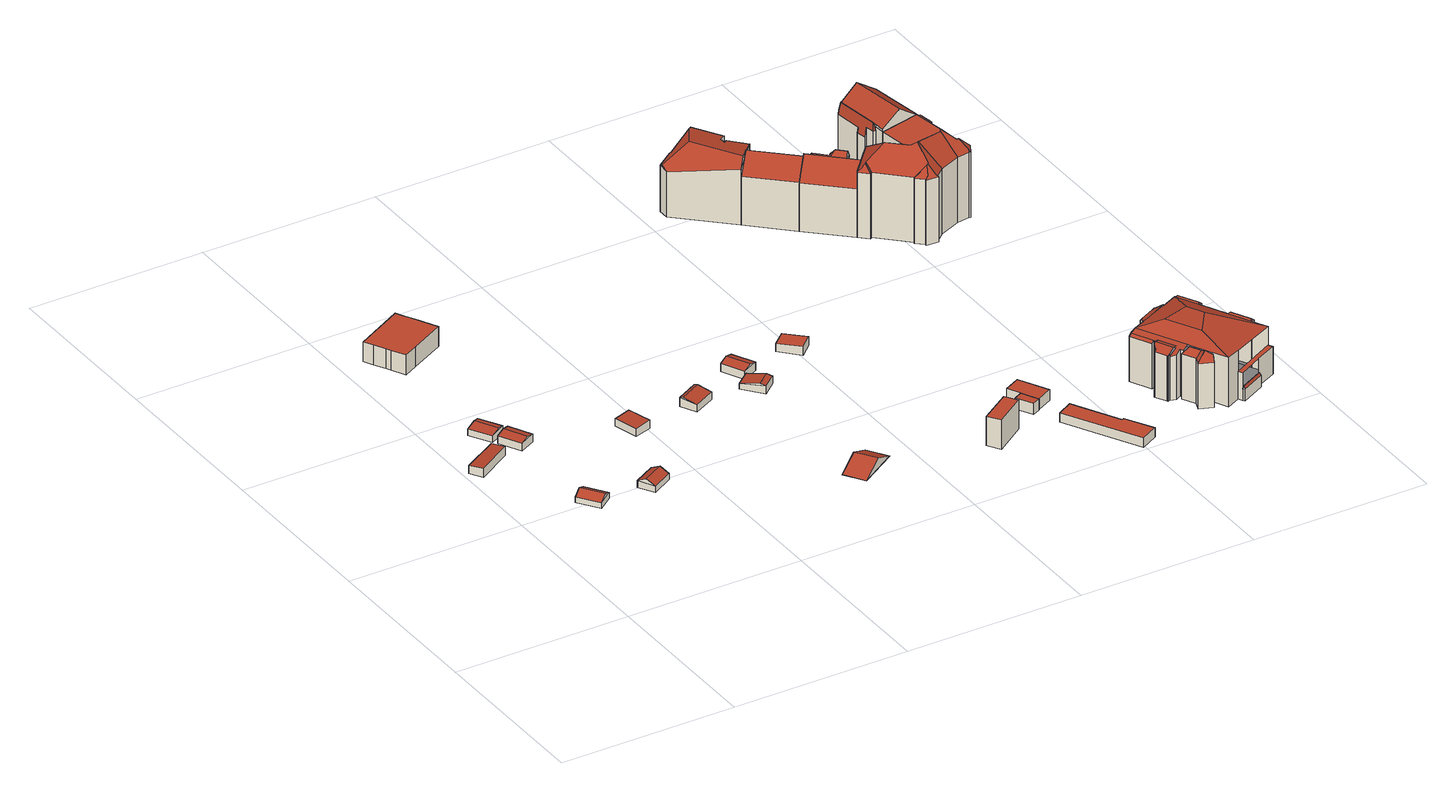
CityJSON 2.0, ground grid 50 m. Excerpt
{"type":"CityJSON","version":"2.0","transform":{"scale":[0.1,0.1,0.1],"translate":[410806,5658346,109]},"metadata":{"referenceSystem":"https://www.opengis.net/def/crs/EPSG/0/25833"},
"CityObjects":{
"building1":{"type":"Building","attributes":{"Dachtyp_tdc":"tdcPolyFlatRoof","Gemeindeschluessel":14612000,"Dachneigung":4.44,"QualitaetDacherkennung":50,"Geometrietyp2DReferenz":"3000","measuredHeight":2.64,"function":"31001_9998","roofType":"2100"},"geometry":[{"type":"Solid","lod":"2","boundaries":[[[[0,1,2,3]],[[1,4,5,2]],[[4,6,7,5]],[[4,1,0,6]],[[7,3,2,5]],[[6,0,3,7]]]],"semantics":{"surfaces":[{"type":"WallSurface"},{"type":"RoofSurface"},{"type":"GroundSurface"}],"values":[[0,0,0,1,2,0]]}}]},
"building2":{"type":"Building","attributes":{"Dachtyp_tdc":"tdcGableRoof","Gemeindeschluessel":14612000,"Dachneigung":26.88,"QualitaetDacherkennung":78,"Geometrietyp2DReferenz":"3000","measuredHeight":2.94,"function":"31001_9998","roofType":"3100"},"geometry":[{"type":"Solid","lod":"2","boundaries":[[[[8,9,10,11]],[[9,12,13,10]],[[12,14,15,13]],[[14,8,11,15]],[[12,9,16]],[[8,14,17]],[[9,8,17,16]],[[14,12,16,17]],[[11,10,13,15]]]],"semantics":{"surfaces":[{"type":"WallSurface"},{"type":"RoofSurface"},{"type":"GroundSurface"}],"values":[[0,0,0,0,0,0,1,1,2]]}}]},
"building3":{"type":"Building","attributes":{"Dachtyp_tdc":"tdcGableRoof","Gemeindeschluessel":14612000,"Dachneigung":10.02,"QualitaetDacherkennung":79,"Geometrietyp2DReferenz":"3000","measuredHeight":2.46,"function":"31001_9998","roofType":"3100"},"geometry":[{"type":"Solid","lod":"2","boundaries":[[[[18,19,20,21]],[[19,22,23,20]],[[22,24,25,23]],[[24,18,21,25]],[[22,19,26]],[[18,24,27]],[[19,18,27,26]],[[24,22,26,27]],[[21,20,23,25]]]],"semantics":{"surfaces":[{"type":"WallSurface"},{"type":"RoofSurface"},{"type":"GroundSurface"}],"values":[[0,0,0,0,0,0,1,1,2]]}}]},
"building4":{"type":"Building","attributes":{"Dachtyp_tdc":"tdcGableRoof","Gemeindeschluessel":14612000,"Dachneigung":11.37,"QualitaetDacherkennung":79,"Geometrietyp2DReferenz":"3000","measuredHeight":2.77,"function":"31001_9998","roofType":"3100"},"geometry":[{"type":"Solid","lod":"2","boundaries":[[[[28,29,30,31]],[[29,32,33,30]],[[32,34,35,33]],[[34,28,31,35]],[[32,29,36]],[[28,34,37]],[[29,28,37,36]],[[34,32,36,37]],[[31,30,33,35]]]],"semantics":{"surfaces":[{"type":"WallSurface"},{"type":"RoofSurface"},{"type":"GroundSurface"}],"values":[[0,0,0,0,0,0,1,1,2]]}}]},
"building5":{"type":"Building","attributes":{"Dachtyp_tdc":"tdcGableRoof","Gemeindeschluessel":14612000,"Dachneigung":27.26,"QualitaetDacherkennung":64,"Geometrietyp2DReferenz":"3000","measuredHeight":3.13,"function":"31001_9998","roofType":"3100"},"geometry":[{"type":"Solid","lod":"2","boundaries":[[[[38,39,40,41]],[[39,42,43,40]],[[42,44,45,43]],[[44,38,41,45]],[[42,39,46]],[[38,44,47]],[[39,38,47,46]],[[44,42,46,47]],[[41,40,43,45]]]],"semantics":{"surfaces":[{"type":"WallSurface"},{"type":"RoofSurface"},{"type":"GroundSurface"}],"values":[[0,0,0,0,0,0,1,1,2]]}}]},
"building6":{"type":"Building","attributes":{"Dachtyp_tdc":"tdcPolyFlatRoof","Gemeindeschluessel":14612000,"Dachneigung":0,"QualitaetDacherkennung":83,"Geometrietyp2DReferenz":"3000","measuredHeight":5.65,"function":"31001_2000","roofType":"1000"},"geometry":[{"type":"Solid","lod":"2","boundaries":[[[[48,49,50,51]],[[49,52,53,50]],[[52,54,55,53]],[[54,56,57,55]],[[56,58,59,57]],[[58,60,61,59]],[[60,62,63,61]],[[62,64,65,63]],[[64,66,67,65]],[[66,68,69,67]],[[68,70,71,69]],[[70,48,51,71]],[[70,68,66,64,62,60,58,56,54,52,49,48]],[[51,50,53,55,57,59,61,63,65,67,69,71]]]],"semantics":{"surfaces":[{"type":"WallSurface"},{"type":"RoofSurface"},{"type":"GroundSurface"}],"values":[[0,0,0,0,0,0,0,0,0,0,0,0,1,2]]}}]},
"building7":{"type":"Building","attributes":{"Dachtyp_tdc":"tdcPolyFlatRoof","Gemeindeschluessel":14612000,"Dachneigung":3.34,"QualitaetDacherkennung":76,"Geometrietyp2DReferenz":"3000","measuredHeight":2.49,"function":"31001_9998","roofType":"2100"},"geometry":[{"type":"Solid","lod":"2","boundaries":[[[[72,73,74,75]],[[73,76,77,74]],[[76,78,79,77]],[[78,72,75,79]],[[78,76,73,72]],[[75,74,77,79]]]],"semantics":{"surfaces":[{"type":"WallSurface"},{"type":"RoofSurface"},{"type":"GroundSurface"}],"values":[[0,0,0,0,1,2]]}}]},
"building8":{"type":"Building","attributes":{"Dachtyp_tdc":"tdcGableRoof","Gemeindeschluessel":14612000,"Dachneigung":11.48,"QualitaetDacherkennung":45,"Geometrietyp2DReferenz":"3000","measuredHeight":2.94,"function":"31001_9998","roofType":"3100"},"geometry":[{"type":"Solid","lod":"2","boundaries":[[[[80,81,82,83]],[[81,84,85,82]],[[84,86,87,85]],[[81,80,88]],[[86,84,89]],[[80,86,89,88]],[[84,81,88,89]],[[87,83,82,85]],[[86,80,83,87]]]],"semantics":{"surfaces":[{"type":"WallSurface"},{"type":"RoofSurface"},{"type":"GroundSurface"}],"values":[[0,0,0,0,0,1,1,2,0]]}}]},
"building9":{"type":"Building","attributes":{"Gemeindeschluessel":14612000,"Dachneigung":65.24,"Dachorientierung":-32.26,"MittlereTraufHoehe":109.58,"QualitaetDacherkennung":35,"ObjektHoehe":3.06,"BodenHoehe":109.5,"Geometrietyp2DReferenz":"3000","AbsoluteHoehe":112.56,"Dachflaeche":95.64,"measuredHeight":3.06,"function":"31001_9998","roofType":"3100","storeysAboveGround":1},"geometry":[{"type":"MultiSurface","lod":"2","boundaries":[[[90,91,92,93]],[[91,94,95,92]],[[94,96,97,95]],[[96,90,93,97]],[[94,91,98]],[[90,96,99]],[[91,90,99,98]],[[96,94,98,99]],[[93,92,95,97]]],"semantics":{"surfaces":[{"type":"WallSurface"},{"type":"RoofSurface"},{"type":"GroundSurface"}],"values":[0,0,0,0,0,0,1,1,2]}}]},
"building10":{"type":"Building","attributes":{"Dachtyp_tdc":"tdcGableRoof","Gemeindeschluessel":14612000,"Dachneigung":10.23,"QualitaetDacherkennung":67,"Geometrietyp2DReferenz":"3000","measuredHeight":2.62,"function":"31001_9998","roofType":"3100"},"geometry":[{"type":"Solid","lod":"2","boundaries":[[[[100,101,102,103]],[[101,104,105,102]],[[104,106,107,105]],[[106,100,103,107]],[[104,101,108]],[[100,106,109]],[[101,100,109,108]],[[106,104,108,109]],[[103,102,105,107]]]],"semantics":{"surfaces":[{"type":"WallSurface"},{"type":"RoofSurface"},{"type":"GroundSurface"}],"values":[[0,0,0,0,0,0,1,1,2]]}}]},
"building11":{"type":"Building","attributes":{"Dachtyp_tdc":"tdcGableRoof","Gemeindeschluessel":14612000,"Dachneigung":17.33,"QualitaetDacherkennung":81,"Geometrietyp2DReferenz":"3000","measuredHeight":3.19,"function":"31001_9998","roofType":"3100"},"geometry":[{"type":"Solid","lod":"2","boundaries":[[[[110,111,112,113]],[[111,114,115,112]],[[114,116,117,115]],[[116,110,113,117]],[[114,111,118]],[[110,116,119]],[[111,110,119,118]],[[116,114,118,119]],[[113,112,115,117]]]],"semantics":{"surfaces":[{"type":"WallSurface"},{"type":"RoofSurface"},{"type":"GroundSurface"}],"values":[[0,0,0,0,0,0,1,1,2]]}}]},
"building12":{"type":"Building","attributes":{"Dachtyp_tdc":"tdcPolyFlatRoof","Gemeindeschluessel":14612000,"Dachneigung":2.75,"QualitaetDacherkennung":67,"Geometrietyp2DReferenz":"3000","measuredHeight":2.59,"function":"31001_9998","roofType":"2100"},"geometry":[{"type":"Solid","lod":"2","boundaries":[[[[120,121,122,123]],[[121,124,125,122]],[[124,126,127,125]],[[126,120,123,127]],[[126,124,121,120]],[[123,122,125,127]]]],"semantics":{"surfaces":[{"type":"WallSurface"},{"type":"RoofSurface"},{"type":"GroundSurface"}],"values":[[0,0,0,0,1,2]]}}]},
"building13":{"type":"Building","attributes":{"Gemeindeschluessel":14612000,"Dachorientierung":0,"MittlereTraufHoehe":118.06,"ObjektHoehe":8.38,"BodenHoehe":109.68,"Geometrietyp2DReferenz":"3000","BezugspunktDach":"2000","AbsoluteHoehe":118.06,"Dachflaeche":43,"measuredHeight":8.38,"function":"31001_9998","storeysAboveGround":3},"geometry":[{"type":"MultiSurface","lod":"2","boundaries":[[[128,129,130,131]],[[131,130,132,133]],[[130,129,134,132]],[[129,128,135,134]],[[128,131,133,135]],[[133,132,134,135]]],"semantics":{"surfaces":[{"type":"RoofSurface"},{"type":"WallSurface"},{"type":"GroundSurface"}],"values":[0,1,1,1,1,2]}}]},
"building14":{"type":"Building","attributes":{"Gemeindeschluessel":14612000,"Dachneigung":90,"Dachorientierung":0,"MittlereTraufHoehe":112.79,"QualitaetDacherkennung":66,"ObjektHoehe":3.14,"BodenHoehe":109.65,"Geometrietyp2DReferenz":"3000","AbsoluteHoehe":112.79,"Dachflaeche":13.34,"measuredHeight":3.14,"function":"31001_9998","roofType":"1000","storeysAboveGround":1},"geometry":[{"type":"MultiSurface","lod":"2","boundaries":[[[136,137,138,139]],[[137,140,141,138]],[[140,142,143,141]],[[142,136,139,143]],[[142,140,137,136]],[[139,138,141,143]]],"semantics":{"surfaces":[{"type":"WallSurface"},{"type":"RoofSurface"},{"type":"GroundSurface"}],"values":[0,0,0,0,1,2]}}]},
"building15":{"type":"Building","attributes":{"Gemeindeschluessel":14612000,"Dachneigung":90,"Dachorientierung":0,"MittlereTraufHoehe":112.79,"QualitaetDacherkennung":100,"ObjektHoehe":3.07,"BodenHoehe":109.72,"Geometrietyp2DReferenz":"3000","AbsoluteHoehe":112.79,"Dachflaeche":47.76,"measuredHeight":3.07,"function":"31001_9998","roofType":"1000","storeysAboveGround":1},"geometry":[{"type":"MultiSurface","lod":"2","boundaries":[[[144,145,146,147]],[[145,148,149,146]],[[148,140,150,149]],[[140,137,151,150]],[[137,152,153,151]],[[152,144,147,153]],[[152,137,140,148,145,144]],[[147,146,149,150,151,153]]],"semantics":{"surfaces":[{"type":"WallSurface"},{"type":"RoofSurface"},{"type":"GroundSurface"}],"values":[0,0,0,0,0,0,1,2]}}]},
"building16":{"type":"Building","attributes":{"Gemeindeschluessel":14612000,"Dachneigung":90,"Dachorientierung":0,"MittlereTraufHoehe":111.85,"QualitaetDacherkennung":98,"ObjektHoehe":2.61,"BodenHoehe":109.24,"Geometrietyp2DReferenz":"3000","AbsoluteHoehe":111.85,"Dachflaeche":122.74,"measuredHeight":2.61,"function":"31001_9998","roofType":"1000","storeysAboveGround":1},"geometry":[{"type":"MultiSurface","lod":"2","boundaries":[[[154,155,156,157]],[[155,158,159,156]],[[158,160,161,159]],[[160,162,163,161]],[[162,164,165,163]],[[164,154,157,165]],[[164,162,160,158,155,154]],[[157,156,159,161,163,165]]],"semantics":{"surfaces":[{"type":"WallSurface"},{"type":"RoofSurface"},{"type":"GroundSurface"}],"values":[0,0,0,0,0,0,1,2]}}]},
"building17":{"type":"Building","attributes":{"Dachtyp_tdc":"tdcFreeFormRoof","Gemeindeschluessel":14612000,"Dachneigung":12.07,"QualitaetDacherkennung":16,"Geometrietyp2DReferenz":"3000","measuredHeight":17.92,"function":"31001_9998","roofType":"5000"},"geometry":[{"type":"Solid","lod":"2","boundaries":[[[[166,167,168,169]],[[167,170,171,168]],[[170,172,173,171]],[[172,174,175,173]],[[174,176,177,175]],[[176,178,179,177]],[[178,180,181,179]],[[180,182,183,181]],[[182,184,185,183]],[[184,186,187,185]],[[186,166,169,187]],[[188,189,174,172,170,190]],[[166,191,188,190,167]],[[186,184,182,180,178,176,189,188,191]],[[170,167,190]],[[176,174,189]],[[166,186,191]],[[169,168,171,173,175,177,179,181,183,185,187]]]],"semantics":{"surfaces":[{"type":"WallSurface"},{"type":"RoofSurface"},{"type":"GroundSurface"}],"values":[[0,0,0,0,0,0,0,0,0,0,0,1,1,1,0,0,0,2]]}}]},
"building18":{"type":"Building","attributes":{"Dachtyp_tdc":"tdcFreeFormRoof","Gemeindeschluessel":14612000,"Dachneigung":37.7,"QualitaetDacherkennung":56,"Geometrietyp2DReferenz":"3000","measuredHeight":17.71,"function":"31001_9998","roofType":"5000"},"geometry":[{"type":"Solid","lod":"2","boundaries":[[[[192,193,169,194]],[[193,195,187,169]],[[195,196,197,187]],[[196,198,199,197]],[[198,200,201,199]],[[200,202,203,201]],[[202,204,205,203]],[[204,192,194,205]],[[204,202,200,198,196,195,206,207]],[[192,207,206,193]],[[192,204,207]],[[195,193,206]],[[194,169,187,197,199,201,203,205]]]],"semantics":{"surfaces":[{"type":"WallSurface"},{"type":"RoofSurface"},{"type":"GroundSurface"}],"values":[[0,0,0,0,0,0,0,0,1,1,0,0,2]]}}]},
"building19":{"type":"Building","attributes":{"Gemeindeschluessel":14612000,"Geometrietyp2DReferenz":"3000","function":"31001_9998","roofType":"9999"},"children":["building19-1","building19-2"]},
"building19-1":{"type":"BuildingPart","attributes":{"Dachtyp_tdc":"tdcGableRoof","Dachneigung":31.77,"QualitaetDacherkennung":55,"Geometrietyp2DReferenz":"3000","measuredHeight":18.2,"roofType":"3100"},"parents":["building19"],"geometry":[{"type":"MultiSurface","lod":"2","boundaries":[[[208,209,210,211,212]],[[209,213,214,210]],[[213,215,194,214]],[[215,216,217,218,194]],[[219,220,221,222,223]],[[215,213,223,222]],[[209,219,223,213]],[[216,221,220,208]],[[215,222,221,216]],[[208,220,219,209]],[[211,210,214,194,218]]],"semantics":{"surfaces":[{"type":"WallSurface"},{"type":"RoofSurface"},{"type":"GroundSurface"}],"values":[0,0,0,0,1,1,0,0,0,0,2]}}]},
"building19-2":{"type":"BuildingPart","attributes":{"Dachtyp_tdc":"tdcFreeFormRoof","Dachneigung":53.06,"QualitaetDacherkennung":21,"Geometrietyp2DReferenz":"3000","measuredHeight":16.13,"roofType":"5000"},"parents":["building19"],"geometry":[{"type":"MultiSurface","lod":"2","boundaries":[[[217,224,205,218]],[[224,225,203,205]],[[225,226,227,203]],[[226,228,229,227]],[[228,230,231,229]],[[230,212,211,231]],[[232,233,230,228]],[[234,232,228,226]],[[235,236,234,226,225]],[[235,225,224]],[[236,235,224,217]],[[233,232,234,236,217,212]],[[233,212,230]],[[211,218,205,203,227,229,231]]],"semantics":{"surfaces":[{"type":"WallSurface"},{"type":"RoofSurface"},{"type":"GroundSurface"}],"values":[0,0,0,0,0,0,1,1,1,1,1,1,0,2]}}]},
"building20":{"type":"Building","attributes":{"Gemeindeschluessel":14612000,"Geometrietyp2DReferenz":"3000","function":"31001_9998","roofType":"9999"},"children":["building20-1","building20-2","building20-3","building20-4","building20-5","building20-6","building20-7","building20-8","building20-9","building20-10","building20-11"]},
"building20-1":{"type":"BuildingPart","attributes":{"Dachtyp_tdc":"tdcPolyFlatRoof","Dachneigung":5.43,"QualitaetDacherkennung":44,"Geometrietyp2DReferenz":"3000","measuredHeight":8.51,"roofType":"2100"},"parents":["building20"],"geometry":[{"type":"MultiSurface","lod":"2","boundaries":[[[237,238,239,240]],[[238,241,242,239]],[[241,243,244,242]],[[243,245,246,244]],[[245,247,248,246]],[[247,245,243,241,238,237]],[[239,242,244,246,248,240]]],"semantics":{"surfaces":[{"type":"WallSurface"},{"type":"RoofSurface"},{"type":"GroundSurface"}],"values":[0,0,0,0,0,1,2]}}]},
"building20-2":{"type":"BuildingPart","attributes":{"Dachtyp_tdc":"tdcGableRoof","Dachneigung":28.52,"QualitaetDacherkennung":33,"Geometrietyp2DReferenz":"3000","measuredHeight":14.43,"roofType":"3100"},"parents":["building20"],"geometry":[{"type":"MultiSurface","lod":"2","boundaries":[[[249,250,251,252]],[[250,253,254,251]],[[253,255,256,254]],[[255,257,258,256]],[[257,259,260,258]],[[259,261,262,260]],[[261,263,264,262]],[[263,265,266,264]],[[265,267,268,266]],[[267,269,270,268]],[[269,271,272,273,270]],[[269,267,265,263,261,259,257,255,253,250,249,274]],[[274,275,271,269]],[[276,251,254,256,258,260,262,264,266,268,270,273,277]]],"semantics":{"surfaces":[{"type":"WallSurface"},{"type":"RoofSurface"},{"type":"GroundSurface"}],"values":[0,0,0,0,0,0,0,0,0,0,0,1,1,2]}}]},
"building20-3":{"type":"BuildingPart","attributes":{"Dachtyp_tdc":"tdcFreeFormRoof","Dachneigung":50.77,"QualitaetDacherkennung":18,"Geometrietyp2DReferenz":"3000","measuredHeight":15.49,"roofType":"5000"},"parents":["building20"],"geometry":[{"type":"MultiSurface","lod":"2","boundaries":[[[278,279,280,281]],[[279,282,283,280]],[[282,284,285,283]],[[284,286,287,285]],[[288,289,286,284]],[[290,288,284,282]],[[291,290,282,279]],[[291,279,278]],[[289,288,290,291,278,292]],[[289,292,293,286]],[[294,281,280,283,285,287,295]]],"semantics":{"surfaces":[{"type":"WallSurface"},{"type":"RoofSurface"},{"type":"GroundSurface"}],"values":[0,0,0,0,1,1,1,0,1,1,2]}}]},
"building20-4":{"type":"BuildingPart","attributes":{"Dachtyp_tdc":"tdcFreeFormRoof","Dachneigung":45.04,"QualitaetDacherkennung":32,"Geometrietyp2DReferenz":"3000","measuredHeight":13.59,"roofType":"5000"},"parents":["building20"],"geometry":[{"type":"MultiSurface","lod":"2","boundaries":[[[296,297,298,299]],[[300,301,302,303]],[[301,296,299,302]],[[304,297,296]],[[305,304,296,301]],[[301,306,305]],[[306,300,297,304,305]],[[306,301,300]],[[299,298,303,302]]],"semantics":{"surfaces":[{"type":"WallSurface"},{"type":"RoofSurface"},{"type":"GroundSurface"}],"values":[0,0,0,1,1,1,1,0,2]}}]},
"building20-5":{"type":"BuildingPart","attributes":{"Dachtyp_tdc":"tdcPolyFlatRoof","Dachneigung":28.94,"QualitaetDacherkennung":41,"Geometrietyp2DReferenz":"3000","measuredHeight":13.59,"roofType":"2100"},"parents":["building20"],"geometry":[{"type":"MultiSurface","lod":"2","boundaries":[[[307,308,309,310]],[[308,311,312,309]],[[311,313,314,312]],[[313,311,308,307]],[[310,309,312,314]]],"semantics":{"surfaces":[{"type":"WallSurface"},{"type":"RoofSurface"},{"type":"GroundSurface"}],"values":[0,0,0,1,2]}}]},
"building20-6":{"type":"BuildingPart","attributes":{"Dachtyp_tdc":"tdcPolyFlatRoof","Dachneigung":18.51,"QualitaetDacherkennung":40,"Geometrietyp2DReferenz":"3000","measuredHeight":14.23,"roofType":"2100"},"parents":["building20"],"geometry":[{"type":"MultiSurface","lod":"2","boundaries":[[[272,307,310,273]],[[315,316,314,313]],[[317,318,319,295,293]],[[318,320,321,319]],[[320,252,251,321]],[[252,320,318,317,322,315,313,307,272,323,324]],[[277,273,310,314,316,294,295,319,321,251,276]]],"semantics":{"surfaces":[{"type":"WallSurface"},{"type":"RoofSurface"},{"type":"GroundSurface"}],"values":[0,0,0,0,0,1,2]}}]},
"building20-7":{"type":"BuildingPart","attributes":{"Dachtyp_tdc":"tdcPolyFlatRoof","Dachneigung":0,"QualitaetDacherkennung":27,"Geometrietyp2DReferenz":"3000","measuredHeight":7.94,"roofType":"1000"},"parents":["building20"],"geometry":[{"type":"MultiSurface","lod":"2","boundaries":[[[325,326,327,328,329]],[[330,331,332,333]],[[331,334,335,336,332]],[[331,330,326,325,334]],[[336,328,327,333,332]]],"semantics":{"surfaces":[{"type":"WallSurface"},{"type":"RoofSurface"},{"type":"GroundSurface"}],"values":[0,0,0,1,2]}}]},
"building20-8":{"type":"BuildingPart","attributes":{"Dachtyp_tdc":"tdcFreeFormRoof","Dachneigung":45.58,"QualitaetDacherkennung":27,"Geometrietyp2DReferenz":"3000","measuredHeight":13.67,"roofType":"5000"},"parents":["building20"],"geometry":[{"type":"MultiSurface","lod":"2","boundaries":[[[337,338,339,340]],[[338,341,342,339]],[[343,341,338]],[[344,343,338,337]],[[344,337,345,346]],[[343,344,346,341]],[[347,348,340,339,342]]],"semantics":{"surfaces":[{"type":"WallSurface"},{"type":"RoofSurface"},{"type":"GroundSurface"}],"values":[0,0,1,1,1,1,2]}}]},
"building20-9":{"type":"BuildingPart","attributes":{"Dachtyp_tdc":"tdcPolyFlatRoof","Dachneigung":27.37,"QualitaetDacherkennung":46,"Geometrietyp2DReferenz":"3000","measuredHeight":13.93,"roofType":"2100"},"parents":["building20"],"geometry":[{"type":"MultiSurface","lod":"2","boundaries":[[[349,350,351,352]],[[350,353,240,351]],[[353,237,240]],[[354,248,247]],[[354,355,356,248]],[[355,357,358,356]],[[357,359,360,358]],[[359,361,362,363,360]],[[364,349,352,365]],[[364,366,361,359,357,355,354,353,350,349]],[[352,351,240,248,356,358,360,363,365]]],"semantics":{"surfaces":[{"type":"WallSurface"},{"type":"RoofSurface"},{"type":"GroundSurface"}],"values":[0,0,0,0,0,0,0,0,0,1,2]}}]},
"building20-10":{"type":"BuildingPart","attributes":{"Dachtyp_tdc":"tdcCutTentRoof","Dachneigung":14.1,"QualitaetDacherkennung":40,"Geometrietyp2DReferenz":"3000","measuredHeight":17.02,"roofType":"9999"},"parents":["building20"],"geometry":[{"type":"MultiSurface","lod":"2","boundaries":[[[362,367,368,363]],[[367,369,303,368]],[[369,300,303]],[[370,371,345,348,298,297]],[[372,342,341]],[[372,373,333,342]],[[373,330,333]],[[374,375,376,327,326]],[[375,377,278,281,376]],[[315,378,365,316]],[[378,364,365]],[[373,372,379,371,370,369,380,381]],[[375,374,373,381,382]],[[315,322,377,375,382,383]],[[369,367,362,366,378,315,383,380]],[[383,382,381,380]],[[363,368,303,298,348,347,342,333,327,376,281,294,316,365]]],"semantics":{"surfaces":[{"type":"WallSurface"},{"type":"RoofSurface"},{"type":"GroundSurface"}],"values":[0,0,0,0,0,0,0,0,0,0,0,1,1,1,1,1,2]}}]},
"building20-11":{"type":"BuildingPart","attributes":{"Dachtyp_tdc":"tdcFreeFormRoof","Dachneigung":68.03,"QualitaetDacherkennung":25,"Geometrietyp2DReferenz":"3000","measuredHeight":4.2,"roofType":"5000"},"parents":["building20"],"geometry":[{"type":"MultiSurface","lod":"2","boundaries":[[[335,384,385,336]],[[384,386,387,385]],[[386,329,328,387]],[[388,329,386]],[[389,388,386,384]],[[389,384,335]],[[388,389,335,329]],[[336,385,387,328]]],"semantics":{"surfaces":[{"type":"WallSurface"},{"type":"RoofSurface"},{"type":"GroundSurface"}],"values":[0,0,0,0,1,1,1,2]}}]},
"building21":{"type":"Building","attributes":{"Dachtyp_tdc":"tdcFreeFormRoof","Gemeindeschluessel":14612000,"Dachneigung":43.8,"QualitaetDacherkennung":11,"Geometrietyp2DReferenz":"3000","measuredHeight":24.99,"function":"31001_9998","roofType":"5000"},"geometry":[{"type":"Solid","lod":"2","boundaries":[[[[390,391,392,393]],[[391,394,395,392]],[[394,396,397,395]],[[396,398,399,397]],[[398,400,401,399]],[[400,402,403,401]],[[402,404,405,403]],[[404,406,407,405]],[[406,408,409,407]],[[408,410,411,409]],[[410,412,413,411]],[[412,414,415,413]],[[414,416,417,415]],[[416,418,419,417]],[[418,420,421,419]],[[420,422,423,421]],[[422,424,425,423]],[[424,426,427,425]],[[426,428,429,427]],[[428,430,431,429]],[[430,432,433,431]],[[432,434,435,433]],[[434,436,437,435]],[[436,438,439,437]],[[438,390,393,439]],[[440,441,438,436]],[[442,443,444,445,440,436,434]],[[446,447,442,434,432]],[[448,446,432,430]],[[448,430,428]],[[449,447,446,448,428,426]],[[449,426,424]],[[450,443,442,447,449,424,422]],[[451,452,450,422,420]],[[453,454,455,456,451,420,418]],[[453,418,416]],[[457,454,453,416,414]],[[457,414,412]],[[455,454,457,412,410]],[[458,459,456,455,410,408]],[[460,458,408,406]],[[461,460,406,404]],[[461,404,402]],[[459,458,460,461,402,400]],[[452,451,456,459,400,398]],[[444,443,450,452,398,396]],[[445,444,396,394]],[[462,441,440,445,394,391]],[[462,391,390]],[[441,462,390,438]],[[393,392,395,397,399,401,403,405,407,409,411,413,415,417,419,421,423,425,427,429,431,433,435,437,439]]]],"semantics":{"surfaces":[{"type":"WallSurface"},{"type":"RoofSurface"},{"type":"GroundSurface"}],"values":[[0,0,0,0,0,0,0,0,0,0,0,0,0,0,0,0,0,0,0,0,0,0,0,0,0,1,1,1,1,1,1,1,1,1,1,1,1,1,1,1,1,1,1,1,1,1,1,1,1,1,2]]}}]},
"building22":{"type":"Building","attributes":{"Gemeindeschluessel":14612000,"Geometrietyp2DReferenz":"3000","function":"31001_9998","roofType":"9999"},"children":["building22-1","building22-2"]},
"building22-1":{"type":"BuildingPart","attributes":{"Dachtyp_tdc":"tdcFreeFormRoof","Dachneigung":81.15,"QualitaetDacherkennung":39,"Geometrietyp2DReferenz":"3000","measuredHeight":20.04,"roofType":"5000"},"parents":["building22"],"geometry":[{"type":"MultiSurface","lod":"2","boundaries":[[[463,464,465,466,467,468,469,470,471]],[[472,473,464,463]],[[473,474,465,464]],[[474,475,466,465]],[[475,476,467,466]],[[477,478,469,468]],[[478,479,470,469]],[[479,480,471,470]],[[480,472,463,471]],[[478,477,481]],[[477,476,482,481]],[[476,475,482]],[[475,474,473,472,480,479,478,481,482]]],"semantics":{"surfaces":[{"type":"GroundSurface"},{"type":"WallSurface"},{"type":"RoofSurface"}],"values":[0,1,1,1,1,1,1,1,1,2,2,2,2]}}]},
"building22-2":{"type":"BuildingPart","attributes":{"Dachtyp_tdc":"tdcGableRoof","Dachneigung":35.38,"QualitaetDacherkennung":81,"Geometrietyp2DReferenz":"3000","measuredHeight":23.1,"roofType":"3100"},"parents":["building22"],"geometry":[{"type":"MultiSurface","lod":"2","boundaries":[[[483,484,485,486]],[[484,487,477,468,485]],[[488,489,490,467,476]],[[489,483,486,490]],[[489,491,492,483]],[[493,494,492,491,495]],[[488,495,491,489]],[[487,493,495,488]],[[484,494,493,487]],[[483,492,494,484]],[[486,485,468,467,490]]],"semantics":{"surfaces":[{"type":"WallSurface"},{"type":"RoofSurface"},{"type":"GroundSurface"}],"values":[0,0,0,0,1,1,0,0,0,0,2]}}]}
},
"vertices":[
[125,779,43],[25,719,43],[25,719,17],[125,779,17],[5,755,40],[5,755,17],[106,814,40],[106,814,17],
[197,530,35],[237,473,35],[237,473,18],[197,530,18],[197,443,34],[197,443,18],[156,500,34],[156,500,18],[217,458,47],[176,515,47],
[139,931,40],[173,870,40],[173,870,18],[139,931,18],[129,846,37],[129,846,18],[95,907,37],[95,907,18],[158,861,43],[124,923,43],
[171,774,40],[138,836,40],[138,836,18],[171,774,18],[182,860,41],[182,860,18],[215,797,41],[215,797,18],[162,849,46],[194,787,46],
[324,482,37],[385,516,37],[385,516,17],[324,482,17],[410,472,34],[410,472,17],[349,438,34],[349,438,17],[397,495,48],[336,461,48],
[95,1270,73],[89,1281,73],[89,1281,16],[95,1270,16],[72,1312,73],[72,1312,16],[58,1339,73],[58,1339,16],[196,1412,73],[196,1412,16],[208,1389,73],[208,1389,16],[215,1378,73],[215,1378,16],[227,1355,73],[227,1355,16],[233,1343,73],[233,1343,16],[254,1303,73],[254,1303,16],[156,1251,73],[156,1251,16],[116,1230,73],[116,1230,16],
[494,701,42],[446,687,39],[446,687,17],[494,701,17],[427,755,39],[427,755,17],[475,768,42],[475,768,17],
[674,784,43],[697,739,37],[697,739,16],[674,784,16],[635,707,37],[635,707,16],[612,751,43],[612,751,16],[678,775,46],[616,743,46],
[903,354,6],[939,297,6],[939,297,5],[903,354,5],[830,228,6],[830,228,5],[794,285,6],[794,285,5],[885,262,36],[849,319,36],
[779,744,33],[818,776,33],[818,776,17],[779,744,17],[862,722,39],[862,722,17],[823,690,39],[823,690,17],[852,734,43],[814,702,43],
[814,775,40],[783,838,40],[783,838,16],[814,775,16],[827,860,41],[827,860,16],[859,798,41],[859,798,16],[806,850,48],[838,787,48],
[985,881,39],[1032,830,42],[1032,830,16],[985,881,16],[995,796,42],[995,796,16],[948,848,39],[948,848,16],
[1189,179,91],[1275,237,91],[1252,271,91],[1166,213,91],[1252,271,7],[1166,213,7],[1275,237,7],[1189,179,7],
[1318,324,38],[1341,336,38],[1341,336,6],[1318,324,6],[1365,289,38],[1365,289,6],[1342,277,38],[1342,277,6],
[1353,388,38],[1367,395,38],[1367,395,7],[1353,388,7],[1410,312,38],[1410,312,7],[1365,289,7],[1341,336,7],[1322,372,38],[1322,372,7],
[1382,219,29],[1425,243,29],[1425,243,2],[1382,219,2],[1496,112,29],[1496,112,2],[1502,115,29],[1502,115,2],[1545,37,29],[1545,37,2],[1496,10,29],[1496,10,2],
[1189,1402,173],[1052,1530,143],[1052,1530,12],[1189,1402,12],[1053,1561,146],[1053,1561,12],[1096,1587,154],[1096,1587,12],[1098,1583,158],[1098,1583,12],[1188,1637,172],[1188,1637,12],[1236,1559,172],[1236,1559,12],[1216,1542,178],[1216,1542,12],[1215,1522,180],[1215,1522,12],[1225,1532,177],[1225,1532,12],[1268,1492,174],[1268,1492,12],[1132,1554,192],[1180,1632,174],[1053,1553,150],[1210,1426,192],
[1295,1303,153],[1189,1402,153],[1295,1303,12],[1268,1492,148],[1315,1447,148],[1315,1447,12],[1319,1451,144],[1319,1451,12],[1339,1450,134],[1339,1450,12],[1387,1404,135],[1387,1404,12],[1382,1401,139],[1382,1401,12],[1233,1452,189],[1339,1353,189],
[1444,1324,152],[1480,1290,152],[1480,1290,12],[1444,1324,12],[1444,1324,150],[1402,1203,152],[1402,1203,12],[1295,1303,152],[1373,1391,152],[1373,1391,150],[1373,1391,12],[1480,1290,161],[1444,1324,161],[1373,1391,161],[1340,1354,195],[1447,1254,195],
[1382,1401,150],[1387,1404,150],[1422,1371,150],[1422,1371,12],[1434,1383,150],[1434,1383,12],[1469,1350,150],[1469,1350,12],[1435,1358,174],[1456,1337,174],[1422,1358,162],[1386,1397,157],[1386,1392,162],
[1687,328,100],[1674,352,97],[1674,352,15],[1687,328,15],[1672,356,97],[1672,356,15],[1715,379,97],[1715,379,15],[1718,373,97],[1718,373,15],[1730,351,100],[1730,351,15],
[1655,147,150],[1655,147,149],[1655,147,15],[1655,147,140],[1651,145,147],[1651,145,15],[1649,144,146],[1649,144,15],[1648,147,146],[1648,147,15],[1632,177,146],[1632,177,15],[1631,180,146],[1631,180,15],[1633,181,148],[1633,181,15],[1638,184,150],[1638,184,15],[1643,200,157],[1643,200,15],[1647,202,159],[1647,202,15],[1658,208,156],[1658,208,151],[1658,208,15],[1670,155,159],[1682,160,156],[1670,155,15],[1682,160,15],
[1741,88,145],[1731,62,145],[1731,62,15],[1741,88,15],[1693,75,145],[1693,75,15],[1702,100,145],[1702,100,15],[1683,137,145],[1683,137,15],[1718,102,163],[1703,131,163],[1719,87,170],[1735,73,160],[1709,151,145],[1691,141,145],[1709,151,15],[1691,141,15],
[1849,312,145],[1840,308,145],[1840,308,15],[1849,312,15],[1807,371,145],[1816,375,145],[1816,375,15],[1807,371,15],[1842,315,151],[1814,369,150],[1808,371,145],
[1653,218,151],[1646,214,146],[1646,214,15],[1653,218,15],[1616,273,146],[1616,273,15],[1623,277,151],[1623,277,15],
[1640,285,157],[1640,285,15],[1691,141,150],[1687,150,150],[1687,150,15],[1671,141,144],[1671,141,15],[1709,151,157],[1682,160,150],[1670,155,146],
[1808,53,94],[1802,65,94],[1802,65,15],[1808,53,15],[1808,53,48],[1930,131,94],[1936,119,94],[1936,119,15],[1930,131,15],[1877,89,94],[1877,89,48],[1877,89,15],
[1886,240,146],[1918,178,146],[1918,178,15],[1886,240,15],[1908,173,146],[1908,173,15],[1911,181,151],[1884,233,151],[1877,236,146],[1877,235,146],[1877,235,15],[1877,236,15],
[1680,318,148],[1678,322,146],[1678,322,15],[1680,318,15],[1687,328,146],[1730,351,145],[1738,355,145],[1738,355,15],[1740,356,145],[1740,356,15],[1742,351,148],[1742,351,15],[1758,346,154],[1758,346,150],[1758,346,15],[1675,303,154],[1675,303,15],[1689,310,154],
[1759,346,150],[1759,346,15],[1807,371,148],[1840,308,148],[1877,236,147],[1908,173,148],[1930,131,148],[1802,65,155],[1763,45,157],[1763,45,15],[1741,88,157],[1675,303,155],[1877,235,148],[1775,265,185],[1799,217,185],[1754,155,180],[1704,251,180],
[1880,83,48],[1880,83,15],[1811,47,48],[1811,47,15],[1809,50,57],[1876,85,57],
[1398,1198,204],[1402,1203,204],[1402,1203,16],[1398,1198,16],[1480,1290,204],[1480,1290,16],[1550,1223,204],[1550,1223,16],[1566,1226,204],[1566,1226,16],[1551,1326,204],[1551,1326,16],[1667,1342,204],[1667,1342,16],[1672,1343,204],[1672,1343,16],[1678,1304,204],[1678,1304,16],[1673,1303,204],[1673,1303,16],[1690,1195,204],[1690,1195,16],[1695,1196,204],[1695,1196,16],[1701,1160,204],[1701,1160,16],[1686,1132,204],[1686,1132,16],[1682,1134,204],[1682,1134,16],[1645,1128,204],[1645,1128,16],[1585,1103,204],[1585,1103,16],[1558,1079,204],[1558,1079,16],[1558,1075,204],[1558,1075,16],[1524,1077,204],[1524,1077,16],[1524,1081,204],[1524,1081,16],[1503,1101,204],[1503,1101,16],[1506,1105,204],[1506,1105,16],[1428,1179,204],[1428,1179,16],[1424,1175,204],[1424,1175,16],[1427,1204,221],[1423,1199,221],[1547,1106,231],[1547,1156,266],[1532,1161,259],[1483,1206,259],[1540,1102,229],[1544,1104,231],[1532,1084,211],[1553,1081,209],[1550,1158,265],[1629,1183,257],[1629,1182,257],[1684,1141,210],[1668,1163,233],[1664,1162,233],[1632,1186,260],[1671,1165,231],[1649,1318,224],[1618,1276,260],[1655,1319,224],[1668,1337,208],[1407,1199,209],
[1527,1407,19],[1530,1407,19],[1518,1483,19],[1520,1483,19],[1527,1485,19],[1547,1354,19],[1540,1353,19],[1536,1379,19],[1532,1378,19],[1527,1407,167],[1530,1407,181],[1518,1483,183],[1520,1483,195],[1527,1485,195],[1547,1354,195],[1540,1353,195],[1536,1379,195],[1532,1378,167],[1543,1357,218],[1524,1480,219],
[1667,1342,205],[1551,1326,205],[1551,1326,19],[1667,1342,19],[1547,1354,205],[1527,1485,205],[1641,1505,205],[1641,1505,19],[1579,1494,250],[1604,1333,250],[1547,1354,212],[1551,1326,212],[1527,1485,212]
]}
